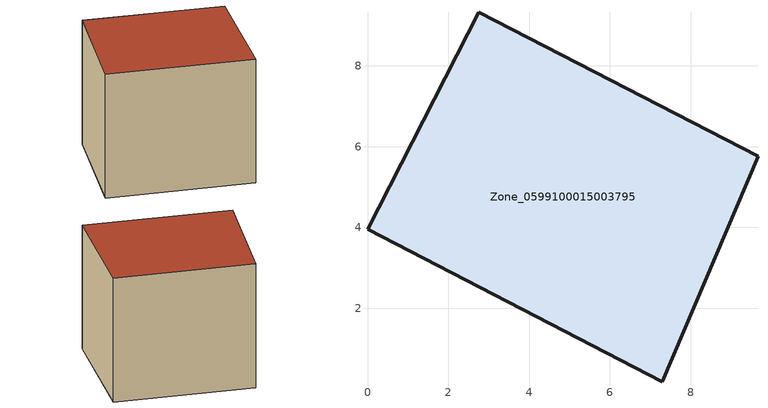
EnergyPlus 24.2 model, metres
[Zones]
Zone_0599100015003795
 floor ground (C_G): 0,3.95 2.76,9.33 9.67,5.76 7.3,0.17 z0.93
 wall outside (C_F): 0,3.95 7.3,0.17 9.67,5.76 2.76,9.33 0,3.95 z0.93:8.52
 roof outside (C_R): 2.76,9.33 0,3.95 7.3,0.17 9.67,5.76 z8.52
[BUILDING]
Pand.0599100015003795: North Axis=0; Terrain=City; Loads Convergence Tolerance Value=0.04; Temperature Convergence Tolerance Value=0.4; Solar Distribution=FullExterior; Maximum Number of Warmup Days=25; Minimum Number of Warmup Days=1
[Site:Location]
Rotterdam.The.Hague.AP_ZH_NLD Design_Conditions: Latitude=51.96; Longitude=4.45; Time Zone=1; Elevation=-4.5
[SITE:GROUNDTEMPERATURE:BUILDINGSURFACE]
18, 18, 18, 18, 18, 18, 18, 18, 18, 18, 18, 18
[MATERIAL] Thermal Absorptance=0.9; Solar Absorptance=0.7; Visible Absorptance=0.7
Name | Roughness | Thickness | Conductivity | Density | Specific Heat
G.TC.1946-1964 | MediumSmooth | 0.15 | 1 | 540 | 1210
F.TC.1946-1964 | Rough | 0.3 | 0.857143 | 1920 | 840
R.TC.1946-1964 | MediumRough | 0.2 | 0.235294 | 1500 | 1000
[CONSTRUCTION]
C_G: G.TC.1946-1964
C_F: F.TC.1946-1964
C_R: R.TC.1946-1964
[ZONE]
Zone_0599100015003795: Type=1; Multiplier=1; Ceiling Height=Autocalculate; Volume=Autocalculate; Floor Area=autocalculate; Part of Total Floor Area=Yes
[ZONEINFILTRATION:DESIGNFLOWRATE]
Infil_Zone_0599100015003795: Zone or ZoneList or Space or SpaceList=Zone_0599100015003795; Schedule=AlwaysOn; Design Flow Rate Calculation Method=Flow/Area; Flow Rate per Floor Area=0.003; Constant Term Coefficient=1; Temperature Term Coefficient=0; Velocity Term Coefficient=0; Velocity Squared Term Coefficient=0
[HVACTEMPLATE:ZONE:IDEALLOADSAIRSYSTEM]
Zone_0599100015003795: Maximum Heating Supply Air Temperature=50; Minimum Cooling Supply Air Temperature=13; Maximum Heating Supply Air Humidity Ratio=0.0156; Minimum Cooling Supply Air Humidity Ratio=0.0077; Heating Limit=NoLimit; Cooling Limit=NoLimit; Dehumidification Control Type=ConstantSensibleHeatRatio; Cooling Sensible Heat Ratio=0.7; Dehumidification Setpoint=60; Humidification Control Type=None; Humidification Setpoint=30; Outdoor Air Method=None; Outdoor Air Flow Rate per Person=0.00944; Outdoor Air Flow Rate per Zone Floor Area=0; Outdoor Air Flow Rate per Zone=0; Demand Controlled Ventilation Type=None; Outdoor Air Economizer Type=NoEconomizer; Heat Recovery Type=None; Sensible Heat Recovery Effectiveness=0.7; Latent Heat Recovery Effectiveness=0.65
[ZONECONTROL:THERMOSTAT]
ThermostatControl_Zone_0599100015003795: Zone or ZoneList=Zone_0599100015003795; Control Type Schedule=DualSetpointControlType; Control 1=Thermostat_Zone_0599100015003795; Temperature Difference Between Cutout And Setpoint=0
[THERMOSTATSETPOINT:DUALSETPOINT]
Thermostat_Zone_0599100015003795: Heating Setpoint Temperature Schedule=HeatingSetpoint_Zone_0599100015003795; Cooling Setpoint Temperature Schedule=CoolingSetpoint_Zone_0599100015003795
[SCHEDULE:COMPACT]
HeatingSetpoint_Zone_0599100015003795: Through: 12/31, For: AllDays, Until: 24:00, 21
CoolingSetpoint_Zone_0599100015003795: Through: 12/31, For: AllDays, Until: 24:00, 24
DualSetpointControlType: Through: 12/31, For: AllDays, Until: 24:00, 4
AlwaysOn: Through: 12/31, For: AllDays, Until: 24:00, 1
